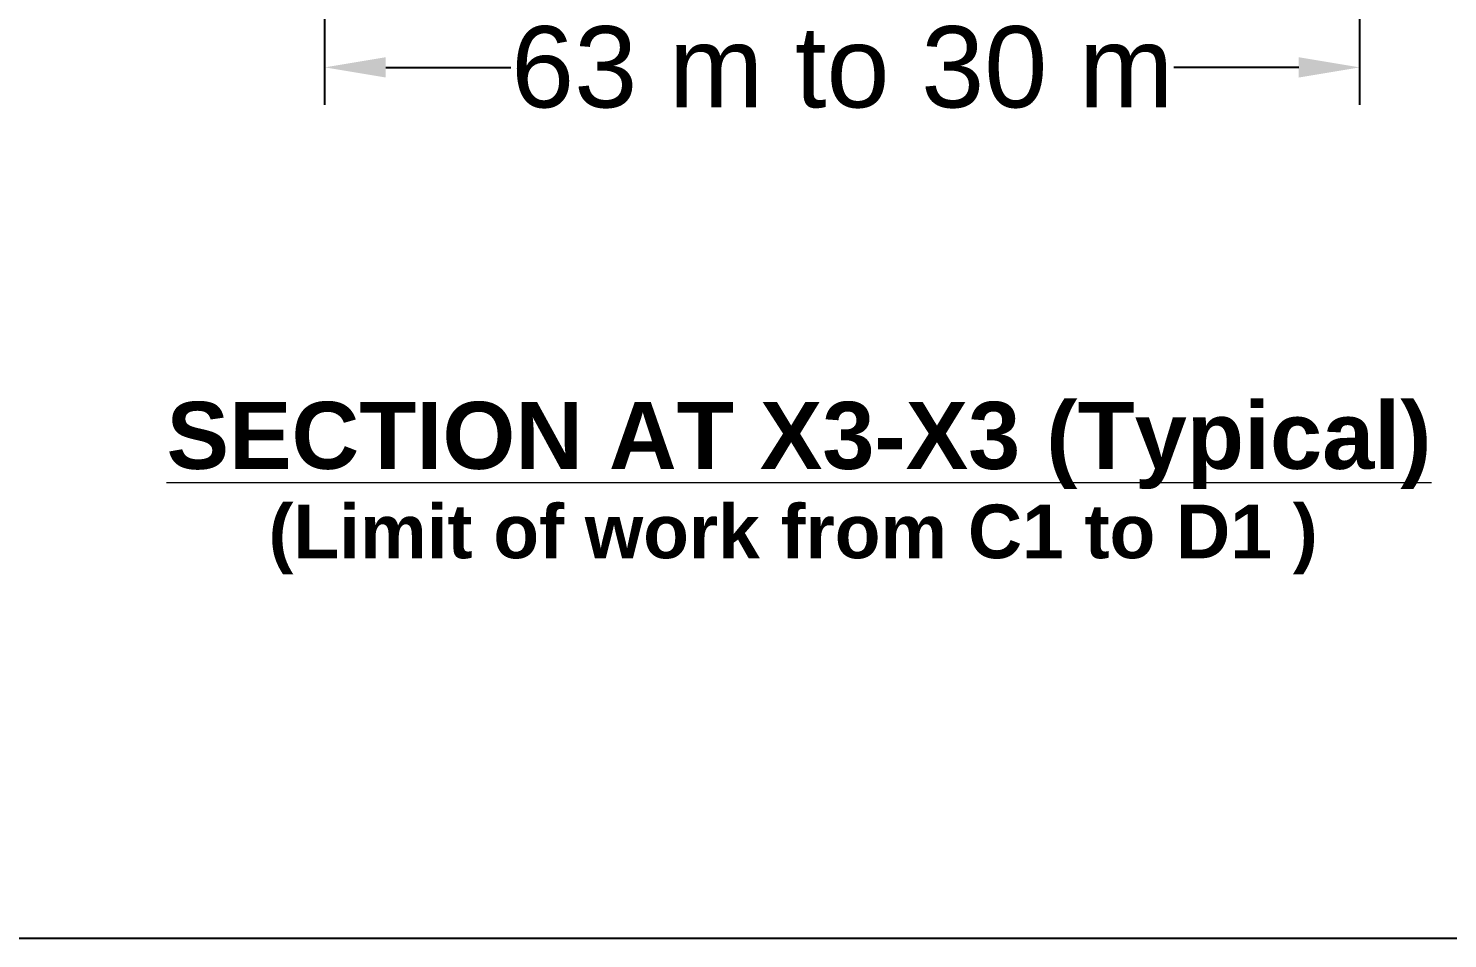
# Model space of a CAD drawing. Header units: inches. Extents: x -8940 to 26362, y -28010 to 990.
# Drawn here: x 4138.86 to 4159.82, y -21439.91 to -21426.47 of the extents above; entities that cross this region are included whole.
import ezdxf

# ---------------------------------------------------------------- set-up
doc = ezdxf.new("R2010")
doc.units = ezdxf.units.IN
doc.header["$MEASUREMENT"] = 0
doc.header["$PDMODE"] = 3
doc.layers.add('LINE', color=7, linetype='Continuous')
doc.styles.add('Arial B heading -200', font='arialbd.ttf', dxfattribs={"height": 0.6})
doc.styles.get("Standard").update_dxf_attribs({"font": 'arial.ttf'})
doc.dimstyles.get("Standard").update_dxf_attribs({"dimtxt": 0.18, "dimasz": 0.18, "dimexe": 0.18, "dimexo": 0.0625, "dimgap": 0.09, "dimtad": 0, "dimtih": 1, "dimtoh": 1, "dimdec": 4, "dimzin": 0, "dimdsep": 46, "dimtxsty": 'Standard', "dimcen": 0.09, "dimadec": 0, "dimazin": 0, "dimtfac": 1, "dimtdec": 4, "dimtofl": 0, "dimtmove": 0, "dimatfit": 3, "dimfxl": 1, "dimtolj": 1, "dimtzin": 0, "dimarcsym": 0})

# ---------------------------------------------------------------- blocks, each defined once
blk = doc.blocks.new('*D53')
at = {"layer": 'Defpoints', "color": 0, "ltscale": 0.5, "transparency": 16777216}
for p in [(4158.525, -21427.048), (4143.242, -21428.6), (4158.525, -21428.6)]:
    blk.add_point(p, dxfattribs=at)
at = {"layer": 'LINE', "color": 7, "ltscale": 0.5, "transparency": 16777216}
for p, q in [((4143.242, -21427.6), (4143.242, -21425.048)), ((4158.525, -21427.6), (4158.525, -21425.048)), ((4144.142, -21427.048), (4145.987, -21427.048)), ((4157.625, -21427.048), (4155.779, -21427.048))]:
    blk.add_line(p, q, dxfattribs=at)
for points in [[(4144.142, -21426.898), (4144.142, -21427.198), (4143.242, -21427.048)], [(4157.625, -21426.898), (4157.625, -21427.198), (4158.525, -21427.048)]]:
    blk.add_solid(points, dxfattribs=at)
at = {"layer": 'LINE', "color": 7, "lineweight": 20, "ltscale": 0.5, "transparency": 16777216, "insert": (4150.883, -21427.048), "char_height": 1.2, "attachment_point": 5}
blk.add_mtext('\\A1;63 m to 30 m', dxfattribs=at)

msp = doc.modelspace()

# ---------------------------------------------------------------- linework, layer by layer
at = {"layer": 'LINE', "color": 7, "lineweight": -2, "ltscale": 0.5}
msp.add_lwpolyline([(4048.862227, -21439.912039), (4048.862227, -21305.192796), (4239.374287, -21305.192796), (4239.374287, -21439.912039), (4048.862227, -21439.912039)], close=True, dxfattribs=at)

# ---------------------------------------------------------------- texts
at = {"layer": 'LINE', "color": 7, "lineweight": 20, "ltscale": 0.5, "style": 'Arial B heading -200'}
for s, height, p in [('%%USECTION AT X3-X3 (Typical)', 0.99046911, (4140.904017, -21432.976957)), ('(Limit of work from C1 to D1 )', 0.79237529, (4142.409688, -21434.295989))]:
    msp.add_text(s, height=height, dxfattribs=at).set_placement(p)

# ---------------------------------------------------------------- dimensions: what is measured, and where the dimension line sits
at = {"layer": 'LINE', "color": 7, "lineweight": 20, "ltscale": 0.5}
dim = msp.add_linear_dim(base=(4158.525058, -21427.048127), p1=(4143.241575, -21428.600372), p2=(4158.525058, -21428.600372), text='63 m to 30 m', dimstyle='Standard', override={"dimtxt": 1.2, "dimasz": 0.9, "dimexe": 2, "dimexo": 1, "dimclrd": 7, "dimclre": 7, "dimclrt": 7, "dimfxl": 100, "dimfxlon": 1, "dimlwd": 65535, "dimlwe": 65535}, dxfattribs=at)
dim.commit()
dim.dimension.update_dxf_attribs({"geometry": '*D53', "text_midpoint": (4150.883317, -21427.048127), "dimtype": 160})

doc.saveas('drawing.dxf')
